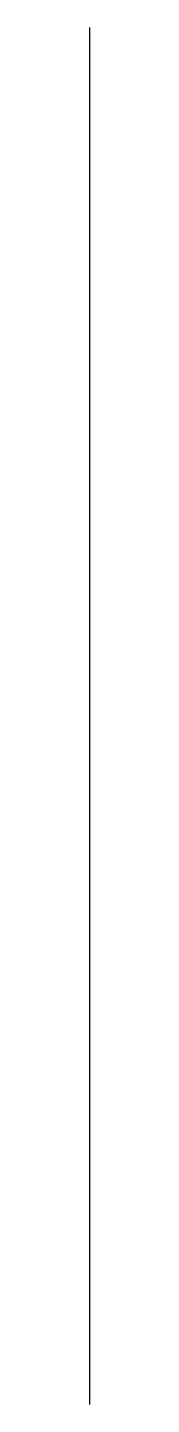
# Model space of a CAD drawing. Header units: inches. Extents: x 18 to 18, y -26 to 16.1.
import ezdxf

# ---------------------------------------------------------------- set-up
doc = ezdxf.new("R2010")
doc.units = ezdxf.units.IN
doc.layers.get('0').update_dxf_attribs({"linetype": 'CONTINUOUS'})

msp = doc.modelspace()

# ---------------------------------------------------------------- linework, layer by layer
msp.add_line((18, 16.122), (18, -26.01))

doc.saveas('drawing.dxf')
